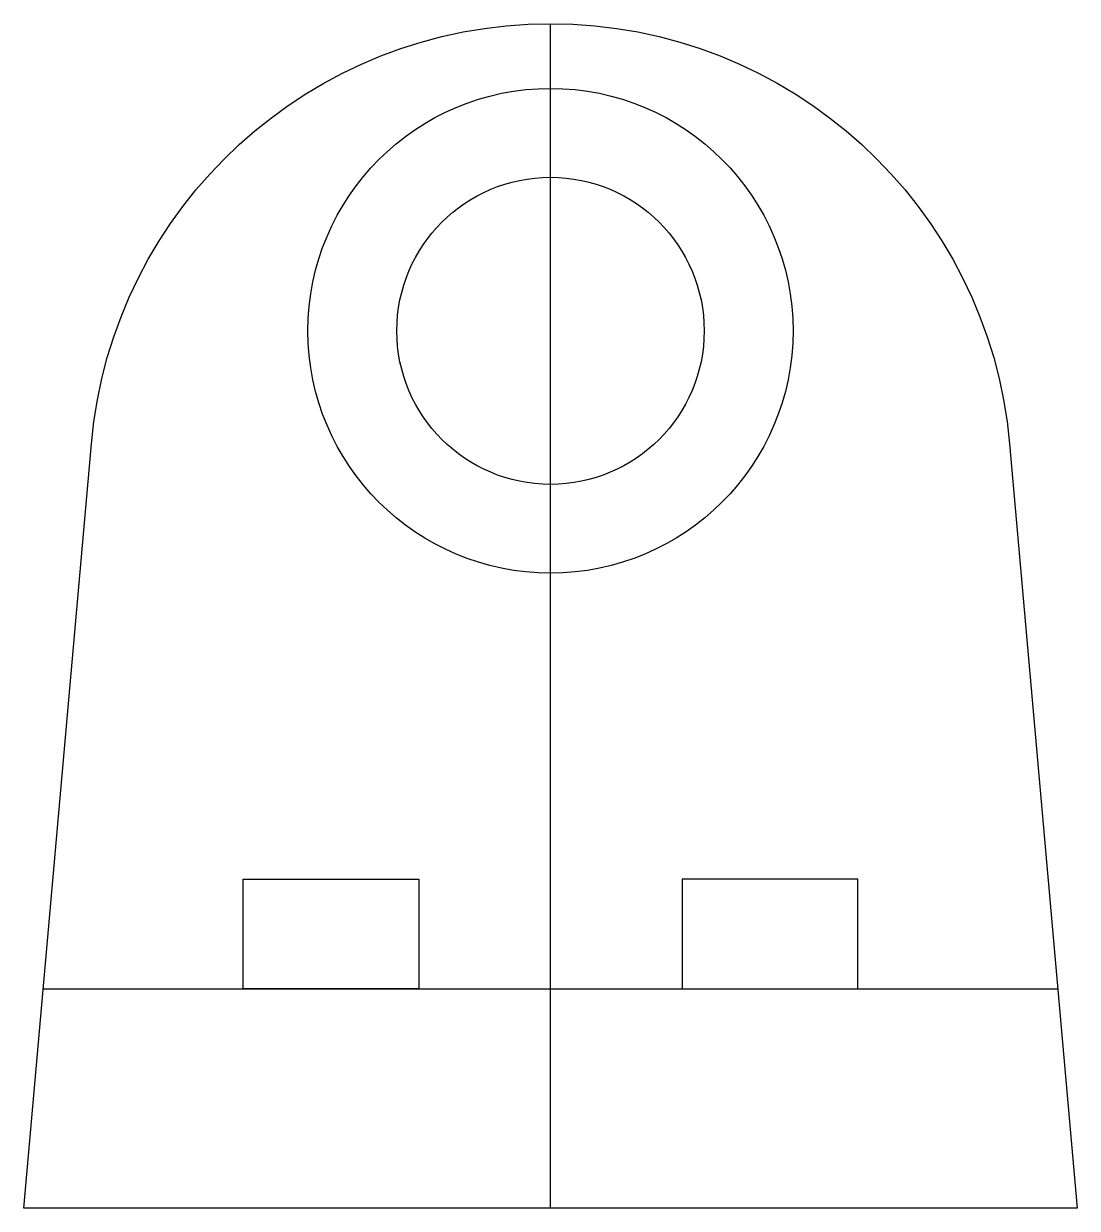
# Model space of a CAD drawing. Header units: millimetres. Extents: x 222.2 to 270.2, y 311.4 to 365.4.
import ezdxf

# ---------------------------------------------------------------- set-up
doc = ezdxf.new("R2010")
doc.units = ezdxf.units.MM
doc.layers.get('0').update_dxf_attribs({"linetype": 'CONTINUOUS'})

msp = doc.modelspace()

# ---------------------------------------------------------------- linework, layer by layer
for p, q in [((246.161, 311.356), (246.161, 365.356)), ((223.046, 321.356), (269.277, 321.356))]:
    msp.add_line(p, q)
msp.add_lwpolyline([(267.08, 346.206), (270.161, 311.356), (222.161, 311.356), (225.243, 346.206, -0.915476)], format="xyb", close=True)
for points in [[(240.161, 321.356), (232.161, 321.356), (232.161, 326.356), (240.161, 326.356)], [(260.161, 321.356), (260.161, 326.356), (252.161, 326.356), (252.161, 321.356)]]:
    msp.add_lwpolyline(points, close=True)
for radius in [11.05, 7]:
    msp.add_circle((246.161, 351.356), radius)

doc.saveas('drawing.dxf')
